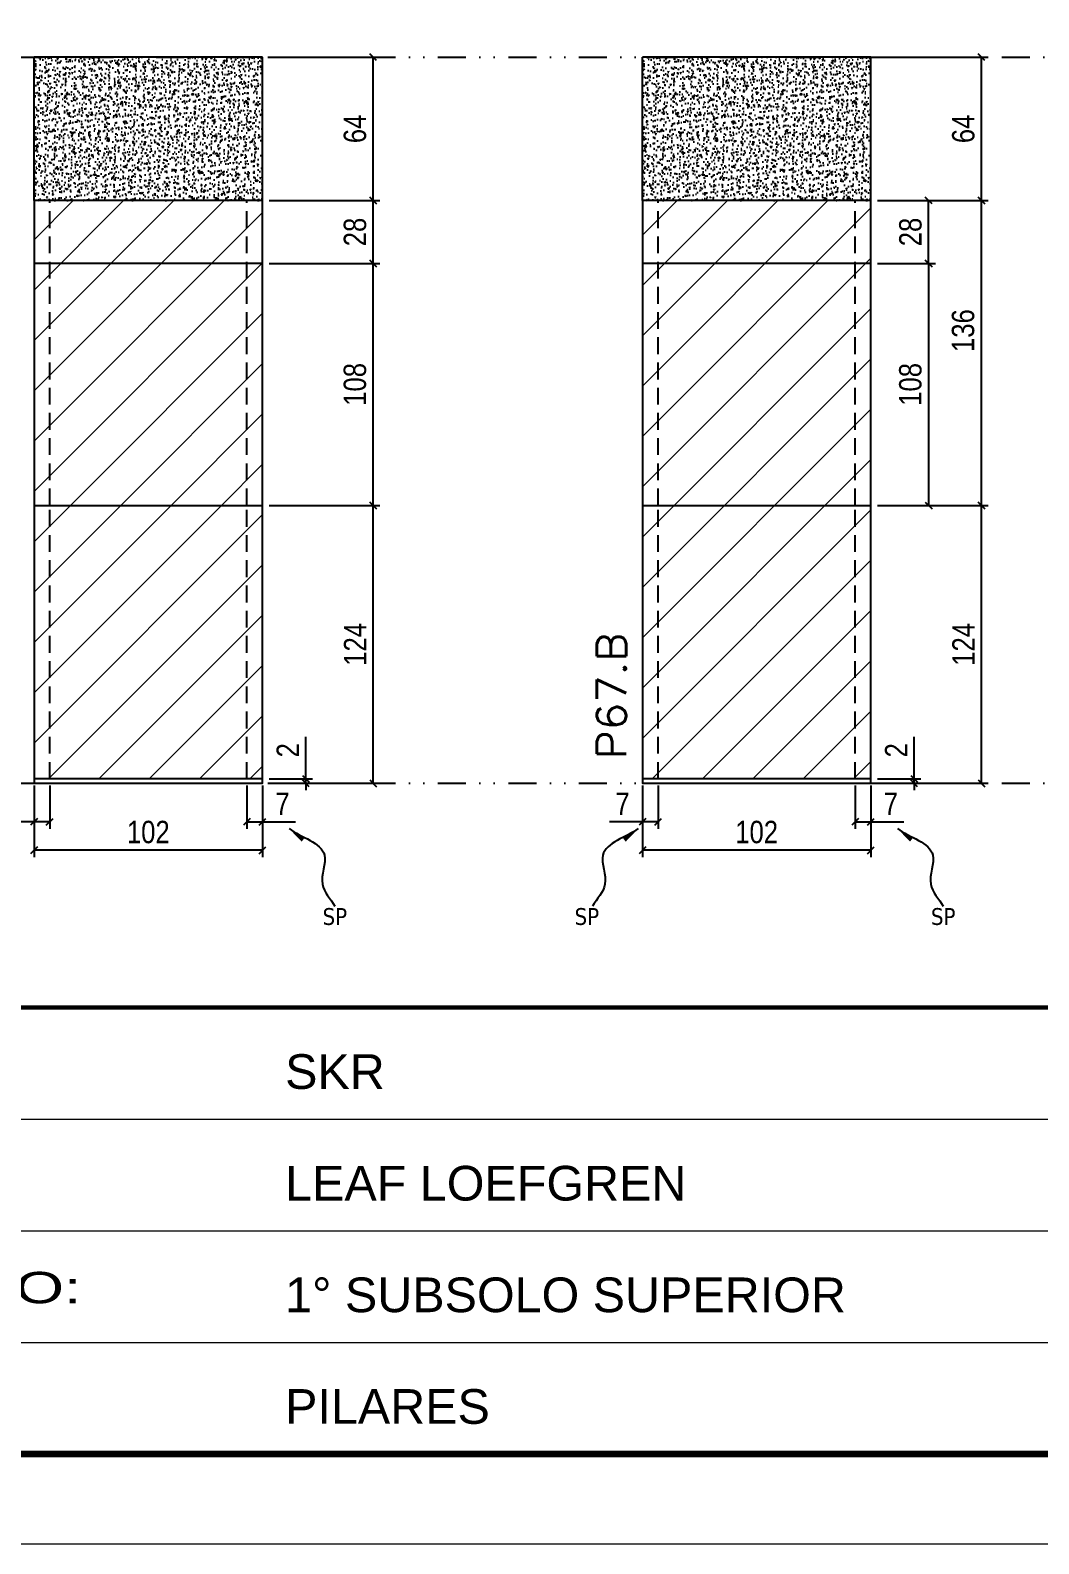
# Model space of a CAD drawing. Extents: x 14400 to 27878, y -21631 to 6985.
# Drawn here: x 14998 to 15448, y -2105 to -1430 of the extents above; entities that cross this region are included whole.
import ezdxf

# ---------------------------------------------------------------- set-up
doc = ezdxf.new("R2010")
doc.units = 0
for name, pattern in [('CONTINUO', [0]), ('DASHED', [0.75, 0.5, -0.25]), ('DIVIDE2', [0.625, 0.25, -0.125, 0, -0.125, 0, -0.125]), ('HIDDEN', [0.375, 0.25, -0.125])]:
    doc.linetypes.add(name, pattern=pattern)
for name, color, linetype in [('COTA', 241, 'Continuous'), ('Nível', 160, 'Continuous'), ('Painéis', 200, 'Continuous'), ('Sarrafo de Pressão', 42, 'HIDDEN'), ('texto', 7, 'Continuous')]:
    doc.layers.add(name, color=color, linetype=linetype)
for name, color, linetype, lineweight in [('Folhas', 255, 'Continuous', 9), ('Hachura', 251, 'Continuous', 9), ('SARRAFO DE PRESSAO', 251, 'DASHED', 9), ('Texto Seção', 7, 'Continuous', 15)]:
    doc.layers.add(name, color=color, linetype=linetype, lineweight=lineweight)
doc.styles.add('ARIAL', font='arial.ttf')
doc.styles.add('COTA TECNICA', font='techl___.ttf', dxfattribs={"height": 10})
doc.styles.add('COTA TECNICA-50', font='techl___.ttf', dxfattribs={"height": 10})
doc.styles.add('REGUA-120', font='ROMANS.shx', dxfattribs={"height": 15})
doc.styles.get("Standard").update_dxf_attribs({"font": 'arial.ttf'})
doc.styles.add('Tecnologia', font='')
doc.styles.get('Tecnologia').set_extended_font_data('Forgotten Futurist')
doc.dimstyles.new('COTA PAINEL-50', dxfattribs={"dimtxt": 10, "dimasz": 3, "dimexe": 3, "dimexo": 3, "dimgap": 3, "dimtad": 1, "dimdec": 1, "dimzin": 12, "dimdsep": 46, "dimtxsty": 'COTA TECNICA-50', "dimblk1": 'OBLIQUE', "dimblk2": 'OBLIQUE', "dimsah": 1, "dimcen": 0.9, "dimclrd": 4, "dimclre": 4, "dimclrt": 240, "dimadec": 1, "dimazin": 3, "dimtfac": 1, "dimtdec": 1, "dimtmove": 0, "dimatfit": 3, "dimfxl": 1, "dimtolj": 1, "dimtzin": 12, "dimarcsym": 0})
doc.dimstyles.new('PAINEL', dxfattribs={"dimtxt": 10, "dimasz": 3, "dimexe": 3, "dimexo": 3, "dimgap": 3, "dimtad": 1, "dimdec": 1, "dimzin": 12, "dimdsep": 46, "dimtxsty": 'COTA TECNICA', "dimblk1": 'OBLIQUE', "dimblk2": 'OBLIQUE', "dimsah": 1, "dimcen": 0.9, "dimclrd": 4, "dimclre": 4, "dimclrt": 240, "dimadec": 1, "dimazin": 3, "dimtfac": 1, "dimtdec": 1, "dimtmove": 0, "dimatfit": 3, "dimfxl": 1, "dimtolj": 1, "dimtzin": 12, "dimarcsym": 0})
doc.dimstyles.get("Standard").update_dxf_attribs({"dimtxt": 0.18, "dimasz": 0.18, "dimexe": 0.18, "dimexo": 0.0625, "dimgap": 0.09, "dimtad": 0, "dimtih": 1, "dimtoh": 1, "dimdec": 4, "dimzin": 0, "dimdsep": 46, "dimtxsty": 'Standard', "dimcen": 0.09, "dimadec": 0, "dimazin": 0, "dimtfac": 1, "dimtdec": 4, "dimtofl": 0, "dimtmove": 0, "dimatfit": 3, "dimfxl": 1, "dimtolj": 1, "dimtzin": 0, "dimarcsym": 0})

# ---------------------------------------------------------------- blocks, each defined once
blk = doc.blocks.new('9999999999')
at = {"color": 30, "linetype": 'CONTINUO'}
for p, q in [((98564.56, 34379.64), (99583.98, 34379.64)), ((98564.56, 34329.83), (99487.98, 34329.83)), ((98564.56, 34280.02), (99487.98, 34280.02))]:
    blk.add_line(p, q, dxfattribs=at)
at = {"color": 30, "linetype": 'CONTINUO', "const_width": 2}
blk.add_lwpolyline([(99583.98, 34230.21), (99583.98, 34414.45, 0.414214), (99568.98, 34429.45), (98228.98, 34429.45, 0.414214), (98213.98, 34414.45), (98213.98, 34245.21, 0.414214), (98228.98, 34230.21), (99583.98, 34230.21)], format="xyb", dxfattribs=at)
at = {"layer": 'Folhas'}
blk.add_lwpolyline([(98138.98, 34190.21), (99623.98, 34190.21), (99623.98, 35240.21), (98138.98, 35240.21)], close=True, dxfattribs=at)
at = {"layer": 'Folhas', "color": 30, "const_width": 3}
blk.add_lwpolyline([(98213.98, 34230.21), (99583.98, 34230.21), (99583.98, 35200.21), (98213.98, 35200.21)], close=True, dxfattribs=at)
at = {"color": 7, "linetype": 'Continuous', "ltscale": 5, "style": 'ARIAL'}
for s, height, p in [('SKR', 15.483, (98837.68, 34393.13)), ('LEAF LOEFGREN', 15.4829, (98837.68, 34343.32)), ('1° SUBSOLO SUPERIOR', 15.4829, (98837.68, 34293.51)), ('PILARES', 15.483, (98837.68, 34243.7))]:
    blk.add_text(s, height=height, dxfattribs=at).set_placement(p)
at = {"layer": 'Folhas', "color": 7, "style": 'Tecnologia', "width": 1.5}
blk.add_text('PAVIMENTO:', height=14, dxfattribs=at).set_placement((98573.65, 34297.5))
blk = doc.blocks.new('_Oblique')
at = {"color": 0, "linetype": 'ByBlock', "lineweight": -2}
blk.add_line((-0.5, -0.5), (0.5, 0.5), dxfattribs=at)
blk = doc.blocks.new('*D1209')
at = {"layer": 'COTA', "color": 4, "lineweight": -2, "transparency": 16777216}
for p, q in [((15000.11, -1767.02), (15000.11, -1798.91)), ((15102.11, -1767.02), (15102.11, -1798.91)), ((15102.11, -1795.91), (15000.11, -1795.91))]:
    blk.add_line(p, q, dxfattribs=at)
at = {"layer": 'Defpoints', "color": 0, "transparency": 16777216}
for p in [(15000.11, -1764.02), (15102.11, -1764.02), (15000.11, -1795.91)]:
    blk.add_point(p, dxfattribs=at)
at = {"layer": 'COTA', "color": 4, "lineweight": -2, "transparency": 16777216, "xscale": 3, "yscale": 3, "zscale": 3, "rotation": 180}
blk.add_blockref('_Oblique', (15000.11, -1795.91), dxfattribs=at)
at = {"layer": 'COTA', "color": 4, "lineweight": -2, "transparency": 16777216, "xscale": 3, "yscale": 3, "zscale": 3}
blk.add_blockref('_Oblique', (15102.11, -1795.91), dxfattribs=at)
at = {"layer": 'COTA', "color": 240, "transparency": 16777216, "insert": (15051.11, -1787.81), "char_height": 10, "attachment_point": 5, "style": 'COTA TECNICA'}
blk.add_mtext('\\A1;102', dxfattribs=at)
blk = doc.blocks.new('*D1210')
at = {"layer": 'COTA', "color": 4, "lineweight": -2, "transparency": 16777216}
for p, q in [((15095.11, -1767.02), (15095.11, -1786.26)), ((15102.11, -1769.02), (15102.11, -1786.26)), ((15095.11, -1783.26), (15102.11, -1783.26)), ((15102.11, -1783.26), (15116.84, -1783.26))]:
    blk.add_line(p, q, dxfattribs=at)
at = {"layer": 'Defpoints', "color": 0, "transparency": 16777216}
for p in [(15095.11, -1764.02), (15102.11, -1766.02), (15102.11, -1783.26)]:
    blk.add_point(p, dxfattribs=at)
at = {"layer": 'COTA', "color": 4, "lineweight": -2, "transparency": 16777216, "xscale": 3, "yscale": 3, "zscale": 3, "rotation": 180}
blk.add_blockref('_Oblique', (15095.11, -1783.26), dxfattribs=at)
at = {"layer": 'COTA', "color": 4, "lineweight": -2, "transparency": 16777216, "xscale": 3, "yscale": 3, "zscale": 3}
blk.add_blockref('_Oblique', (15102.11, -1783.26), dxfattribs=at)
at = {"layer": 'COTA', "color": 240, "transparency": 16777216, "insert": (15110.97, -1775.18), "char_height": 10, "attachment_point": 5, "style": 'COTA TECNICA-50'}
blk.add_mtext('\\A1;7', dxfattribs=at)
blk = doc.blocks.new('*D1186')
at = {"layer": 'COTA', "color": 4, "lineweight": -2, "transparency": 16777216}
for p, q in [((15000.11, -1769.02), (15000.11, -1786.26)), ((15007.11, -1767.02), (15007.11, -1786.26)), ((15000.11, -1783.26), (14985.37, -1783.26)), ((15007.11, -1783.26), (15000.11, -1783.26))]:
    blk.add_line(p, q, dxfattribs=at)
at = {"layer": 'Defpoints', "color": 0, "transparency": 16777216}
for p in [(15000.11, -1766.02), (15007.11, -1764.02), (15000.11, -1783.26)]:
    blk.add_point(p, dxfattribs=at)
at = {"layer": 'COTA', "color": 4, "lineweight": -2, "transparency": 16777216, "xscale": 3, "yscale": 3, "zscale": 3, "rotation": 180}
blk.add_blockref('_Oblique', (15000.11, -1783.26), dxfattribs=at)
at = {"layer": 'COTA', "color": 4, "lineweight": -2, "transparency": 16777216, "xscale": 3, "yscale": 3, "zscale": 3}
blk.add_blockref('_Oblique', (15007.11, -1783.26), dxfattribs=at)
at = {"layer": 'COTA', "color": 240, "transparency": 16777216, "insert": (14991.24, -1775.18), "char_height": 10, "attachment_point": 5, "style": 'COTA TECNICA-50'}
blk.add_mtext('\\A1;7', dxfattribs=at)
blk = doc.blocks.new('*D1187')
at = {"layer": 'COTA', "color": 4, "lineweight": -2, "transparency": 16777216}
for p, q in [((15121.36, -1764.02), (15121.36, -1745.21)), ((15105.11, -1764.02), (15124.36, -1764.02)), ((15105.11, -1766.02), (15124.36, -1766.02)), ((15121.36, -1766.02), (15121.36, -1764.02)), ((15121.36, -1766.02), (15121.36, -1769.02))]:
    blk.add_line(p, q, dxfattribs=at)
at = {"layer": 'Defpoints', "color": 0, "transparency": 16777216}
for p in [(15102.11, -1764.02), (15102.11, -1766.02), (15121.36, -1766.02)]:
    blk.add_point(p, dxfattribs=at)
at = {"layer": 'COTA', "color": 4, "lineweight": -2, "transparency": 16777216, "xscale": 3, "yscale": 3, "zscale": 3}
for p, rotation in [((15121.36, -1764.02), 270), ((15121.36, -1766.02), 90)]:
    blk.add_blockref('_Oblique', p, dxfattribs=dict(at, rotation=rotation))
at = {"layer": 'COTA', "color": 240, "transparency": 16777216, "insert": (15113.36, -1751.27), "char_height": 10, "attachment_point": 5, "rotation": 90, "style": 'COTA TECNICA-50'}
blk.add_mtext('\\A1;2', dxfattribs=at)
blk = doc.blocks.new('*D1211')
at = {"layer": 'COTA', "color": 4, "lineweight": -2, "transparency": 16777216}
for p, q in [((15105.11, -1442.02), (15154.47, -1442.02)), ((15151.47, -1506.02), (15151.47, -1442.02)), ((15105.11, -1506.02), (15154.47, -1506.02))]:
    blk.add_line(p, q, dxfattribs=at)
at = {"layer": 'Defpoints', "color": 0, "transparency": 16777216}
for p in [(15102.11, -1442.02), (15151.47, -1442.02), (15102.11, -1506.02)]:
    blk.add_point(p, dxfattribs=at)
at = {"layer": 'COTA', "color": 4, "lineweight": -2, "transparency": 16777216, "xscale": 3, "yscale": 3, "zscale": 3}
for p, rotation in [((15151.47, -1442.02), 90), ((15151.47, -1506.02), 270)]:
    blk.add_blockref('_Oblique', p, dxfattribs=dict(at, rotation=rotation))
at = {"layer": 'COTA', "color": 240, "transparency": 16777216, "insert": (15143.37, -1474.02), "char_height": 10, "attachment_point": 5, "rotation": 90, "style": 'COTA TECNICA-50'}
blk.add_mtext('\\A1;64', dxfattribs=at)
blk = doc.blocks.new('*D1188')
at = {"layer": 'COTA', "color": 4, "lineweight": -2, "transparency": 16777216}
for p, q in [((15105.11, -1534.02), (15154.47, -1534.02)), ((15151.47, -1642.02), (15151.47, -1534.02)), ((15105.11, -1642.02), (15154.47, -1642.02))]:
    blk.add_line(p, q, dxfattribs=at)
at = {"layer": 'Defpoints', "color": 0, "transparency": 16777216}
for p in [(15102.11, -1534.02), (15151.47, -1534.02), (15102.11, -1642.02)]:
    blk.add_point(p, dxfattribs=at)
at = {"layer": 'COTA', "color": 4, "lineweight": -2, "transparency": 16777216, "xscale": 3, "yscale": 3, "zscale": 3}
for p, rotation in [((15151.47, -1534.02), 90), ((15151.47, -1642.02), 270)]:
    blk.add_blockref('_Oblique', p, dxfattribs=dict(at, rotation=rotation))
at = {"layer": 'COTA', "color": 240, "transparency": 16777216, "insert": (15143.35, -1588.02), "char_height": 10, "attachment_point": 5, "rotation": 90, "style": 'COTA TECNICA-50'}
blk.add_mtext('\\A1;108', dxfattribs=at)
blk = doc.blocks.new('*D1212')
at = {"layer": 'COTA', "color": 4, "linetype": 'ByBlock', "lineweight": -2, "transparency": 16777216}
for p, q in [((15105.11, -1642.02), (15154.47, -1642.02)), ((15151.47, -1766.02), (15151.47, -1642.02)), ((15105.11, -1766.02), (15154.47, -1766.02))]:
    blk.add_line(p, q, dxfattribs=at)
at = {"layer": 'Defpoints', "color": 0, "linetype": 'ByBlock', "transparency": 16777216}
for p in [(15102.11, -1642.02), (15151.47, -1642.02), (15102.11, -1766.02)]:
    blk.add_point(p, dxfattribs=at)
at = {"layer": 'COTA', "color": 4, "linetype": 'ByBlock', "lineweight": -2, "transparency": 16777216, "xscale": 3, "yscale": 3, "zscale": 3}
for p, rotation in [((15151.47, -1642.02), 90), ((15151.47, -1766.02), 270)]:
    blk.add_blockref('_Oblique', p, dxfattribs=dict(at, rotation=rotation))
at = {"layer": 'COTA', "color": 240, "linetype": 'ByBlock', "transparency": 16777216, "insert": (15143.4, -1704.02), "char_height": 10, "attachment_point": 5, "rotation": 90, "style": 'COTA TECNICA'}
blk.add_mtext('\\A1;124', dxfattribs=at)
blk = doc.blocks.new('*D1213')
at = {"layer": 'COTA', "color": 4, "linetype": 'ByBlock', "lineweight": -2, "transparency": 16777216}
for p, q in [((15105.11, -1642.02), (15154.47, -1642.02)), ((15151.47, -1766.02), (15151.47, -1642.02)), ((15105.11, -1766.02), (15154.47, -1766.02))]:
    blk.add_line(p, q, dxfattribs=at)
at = {"layer": 'Defpoints', "color": 0, "linetype": 'ByBlock', "transparency": 16777216}
for p in [(15102.11, -1642.02), (15151.47, -1642.02), (15102.11, -1766.02)]:
    blk.add_point(p, dxfattribs=at)
at = {"layer": 'COTA', "color": 4, "linetype": 'ByBlock', "lineweight": -2, "transparency": 16777216, "xscale": 3, "yscale": 3, "zscale": 3}
for p, rotation in [((15151.47, -1642.02), 90), ((15151.47, -1766.02), 270)]:
    blk.add_blockref('_Oblique', p, dxfattribs=dict(at, rotation=rotation))
at = {"layer": 'COTA', "color": 240, "linetype": 'ByBlock', "transparency": 16777216, "insert": (15143.4, -1704.02), "char_height": 10, "attachment_point": 5, "rotation": 90, "style": 'COTA TECNICA'}
blk.add_mtext('\\A1;124', dxfattribs=at)
blk = doc.blocks.new('*D1189')
at = {"layer": 'COTA', "color": 4, "lineweight": -2, "transparency": 16777216}
for p, q in [((15271.58, -1767.02), (15271.58, -1798.91)), ((15373.58, -1767.02), (15373.58, -1798.91)), ((15373.58, -1795.91), (15271.58, -1795.91))]:
    blk.add_line(p, q, dxfattribs=at)
at = {"layer": 'Defpoints', "color": 0, "transparency": 16777216}
for p in [(15271.58, -1764.02), (15373.58, -1764.02), (15271.58, -1795.91)]:
    blk.add_point(p, dxfattribs=at)
at = {"layer": 'COTA', "color": 4, "lineweight": -2, "transparency": 16777216, "xscale": 3, "yscale": 3, "zscale": 3, "rotation": 180}
blk.add_blockref('_Oblique', (15271.58, -1795.91), dxfattribs=at)
at = {"layer": 'COTA', "color": 4, "lineweight": -2, "transparency": 16777216, "xscale": 3, "yscale": 3, "zscale": 3}
blk.add_blockref('_Oblique', (15373.58, -1795.91), dxfattribs=at)
at = {"layer": 'COTA', "color": 240, "transparency": 16777216, "insert": (15322.58, -1787.81), "char_height": 10, "attachment_point": 5, "style": 'COTA TECNICA'}
blk.add_mtext('\\A1;102', dxfattribs=at)
blk = doc.blocks.new('*D1190')
at = {"layer": 'COTA', "color": 4, "lineweight": -2, "transparency": 16777216}
for p, q in [((15366.58, -1767.02), (15366.58, -1786.26)), ((15373.58, -1769.02), (15373.58, -1786.26)), ((15366.58, -1783.26), (15373.58, -1783.26)), ((15373.58, -1783.26), (15388.32, -1783.26))]:
    blk.add_line(p, q, dxfattribs=at)
at = {"layer": 'Defpoints', "color": 0, "transparency": 16777216}
for p in [(15366.58, -1764.02), (15373.58, -1766.02), (15373.58, -1783.26)]:
    blk.add_point(p, dxfattribs=at)
at = {"layer": 'COTA', "color": 4, "lineweight": -2, "transparency": 16777216, "xscale": 3, "yscale": 3, "zscale": 3, "rotation": 180}
blk.add_blockref('_Oblique', (15366.58, -1783.26), dxfattribs=at)
at = {"layer": 'COTA', "color": 4, "lineweight": -2, "transparency": 16777216, "xscale": 3, "yscale": 3, "zscale": 3}
blk.add_blockref('_Oblique', (15373.58, -1783.26), dxfattribs=at)
at = {"layer": 'COTA', "color": 240, "transparency": 16777216, "insert": (15382.45, -1775.18), "char_height": 10, "attachment_point": 5, "style": 'COTA TECNICA-50'}
blk.add_mtext('\\A1;7', dxfattribs=at)
blk = doc.blocks.new('*D1191')
at = {"layer": 'COTA', "color": 4, "lineweight": -2, "transparency": 16777216}
for p, q in [((15271.58, -1769.02), (15271.58, -1786.26)), ((15278.58, -1767.02), (15278.58, -1786.26)), ((15271.58, -1783.26), (15256.85, -1783.26)), ((15278.58, -1783.26), (15271.58, -1783.26))]:
    blk.add_line(p, q, dxfattribs=at)
at = {"layer": 'Defpoints', "color": 0, "transparency": 16777216}
for p in [(15271.58, -1766.02), (15278.58, -1764.02), (15271.58, -1783.26)]:
    blk.add_point(p, dxfattribs=at)
at = {"layer": 'COTA', "color": 4, "lineweight": -2, "transparency": 16777216, "xscale": 3, "yscale": 3, "zscale": 3, "rotation": 180}
blk.add_blockref('_Oblique', (15271.58, -1783.26), dxfattribs=at)
at = {"layer": 'COTA', "color": 4, "lineweight": -2, "transparency": 16777216, "xscale": 3, "yscale": 3, "zscale": 3}
blk.add_blockref('_Oblique', (15278.58, -1783.26), dxfattribs=at)
at = {"layer": 'COTA', "color": 240, "transparency": 16777216, "insert": (15262.72, -1775.18), "char_height": 10, "attachment_point": 5, "style": 'COTA TECNICA-50'}
blk.add_mtext('\\A1;7', dxfattribs=at)
blk = doc.blocks.new('*D1192')
at = {"layer": 'COTA', "color": 4, "lineweight": -2, "transparency": 16777216}
for p, q in [((15392.84, -1764.02), (15392.84, -1745.21)), ((15376.58, -1764.02), (15395.84, -1764.02)), ((15376.58, -1766.02), (15395.84, -1766.02)), ((15392.84, -1766.02), (15392.84, -1764.02)), ((15392.84, -1766.02), (15392.84, -1769.02))]:
    blk.add_line(p, q, dxfattribs=at)
at = {"layer": 'Defpoints', "color": 0, "transparency": 16777216}
for p in [(15373.58, -1764.02), (15373.58, -1766.02), (15392.84, -1766.02)]:
    blk.add_point(p, dxfattribs=at)
at = {"layer": 'COTA', "color": 4, "lineweight": -2, "transparency": 16777216, "xscale": 3, "yscale": 3, "zscale": 3}
for p, rotation in [((15392.84, -1764.02), 270), ((15392.84, -1766.02), 90)]:
    blk.add_blockref('_Oblique', p, dxfattribs=dict(at, rotation=rotation))
at = {"layer": 'COTA', "color": 240, "transparency": 16777216, "insert": (15384.84, -1751.27), "char_height": 10, "attachment_point": 5, "rotation": 90, "style": 'COTA TECNICA-50'}
blk.add_mtext('\\A1;2', dxfattribs=at)
blk = doc.blocks.new('*D1214')
at = {"layer": 'COTA', "color": 4, "lineweight": -2, "transparency": 16777216}
for p, q in [((15376.58, -1442.02), (15425.95, -1442.02)), ((15422.95, -1506.02), (15422.95, -1442.02)), ((15376.58, -1506.02), (15425.95, -1506.02))]:
    blk.add_line(p, q, dxfattribs=at)
at = {"layer": 'Defpoints', "color": 0, "transparency": 16777216}
for p in [(15373.58, -1442.02), (15422.95, -1442.02), (15373.58, -1506.02)]:
    blk.add_point(p, dxfattribs=at)
at = {"layer": 'COTA', "color": 4, "lineweight": -2, "transparency": 16777216, "xscale": 3, "yscale": 3, "zscale": 3}
for p, rotation in [((15422.95, -1442.02), 90), ((15422.95, -1506.02), 270)]:
    blk.add_blockref('_Oblique', p, dxfattribs=dict(at, rotation=rotation))
at = {"layer": 'COTA', "color": 240, "transparency": 16777216, "insert": (15414.85, -1474.02), "char_height": 10, "attachment_point": 5, "rotation": 90, "style": 'COTA TECNICA-50'}
blk.add_mtext('\\A1;64', dxfattribs=at)
blk = doc.blocks.new('*D1193')
at = {"layer": 'COTA', "color": 4, "lineweight": -2, "transparency": 16777216}
for p, q in [((15376.58, -1506.02), (15425.95, -1506.02)), ((15422.95, -1642.02), (15422.95, -1506.02)), ((15376.58, -1642.02), (15425.95, -1642.02))]:
    blk.add_line(p, q, dxfattribs=at)
at = {"layer": 'Defpoints', "color": 0, "transparency": 16777216}
for p in [(15373.58, -1506.02), (15422.95, -1506.02), (15373.58, -1642.02)]:
    blk.add_point(p, dxfattribs=at)
at = {"layer": 'COTA', "color": 4, "lineweight": -2, "transparency": 16777216, "xscale": 3, "yscale": 3, "zscale": 3}
for p, rotation in [((15422.95, -1506.02), 90), ((15422.95, -1642.02), 270)]:
    blk.add_blockref('_Oblique', p, dxfattribs=dict(at, rotation=rotation))
at = {"layer": 'COTA', "color": 240, "transparency": 16777216, "insert": (15414.73, -1564.02), "char_height": 10, "attachment_point": 5, "rotation": 90, "style": 'COTA TECNICA-50'}
blk.add_mtext('\\A1;136', dxfattribs=at)
blk = doc.blocks.new('*D1215')
at = {"layer": 'COTA', "color": 4, "linetype": 'ByBlock', "lineweight": -2, "transparency": 16777216}
for p, q in [((15376.58, -1642.02), (15425.95, -1642.02)), ((15422.95, -1766.02), (15422.95, -1642.02)), ((15376.58, -1766.02), (15425.95, -1766.02))]:
    blk.add_line(p, q, dxfattribs=at)
at = {"layer": 'Defpoints', "color": 0, "linetype": 'ByBlock', "transparency": 16777216}
for p in [(15373.58, -1642.02), (15422.95, -1642.02), (15373.58, -1766.02)]:
    blk.add_point(p, dxfattribs=at)
at = {"layer": 'COTA', "color": 4, "linetype": 'ByBlock', "lineweight": -2, "transparency": 16777216, "xscale": 3, "yscale": 3, "zscale": 3}
for p, rotation in [((15422.95, -1642.02), 90), ((15422.95, -1766.02), 270)]:
    blk.add_blockref('_Oblique', p, dxfattribs=dict(at, rotation=rotation))
at = {"layer": 'COTA', "color": 240, "linetype": 'ByBlock', "transparency": 16777216, "insert": (15414.88, -1704.02), "char_height": 10, "attachment_point": 5, "rotation": 90, "style": 'COTA TECNICA'}
blk.add_mtext('\\A1;124', dxfattribs=at)
blk = doc.blocks.new('*D1216')
at = {"layer": 'COTA', "color": 4, "linetype": 'ByBlock', "lineweight": -2, "transparency": 16777216}
for p, q in [((15376.58, -1642.02), (15425.95, -1642.02)), ((15422.95, -1766.02), (15422.95, -1642.02)), ((15376.58, -1766.02), (15425.95, -1766.02))]:
    blk.add_line(p, q, dxfattribs=at)
at = {"layer": 'Defpoints', "color": 0, "linetype": 'ByBlock', "transparency": 16777216}
for p in [(15373.58, -1642.02), (15422.95, -1642.02), (15373.58, -1766.02)]:
    blk.add_point(p, dxfattribs=at)
at = {"layer": 'COTA', "color": 4, "linetype": 'ByBlock', "lineweight": -2, "transparency": 16777216, "xscale": 3, "yscale": 3, "zscale": 3}
for p, rotation in [((15422.95, -1642.02), 90), ((15422.95, -1766.02), 270)]:
    blk.add_blockref('_Oblique', p, dxfattribs=dict(at, rotation=rotation))
at = {"layer": 'COTA', "color": 240, "linetype": 'ByBlock', "transparency": 16777216, "insert": (15414.88, -1704.02), "char_height": 10, "attachment_point": 5, "rotation": 90, "style": 'COTA TECNICA'}
blk.add_mtext('\\A1;124', dxfattribs=at)
blk = doc.blocks.new('*D1220')
at = {"layer": 'COTA', "color": 4, "lineweight": -2, "transparency": 16777216}
for p, q in [((15105.11, -1506.02), (15154.47, -1506.02)), ((15151.47, -1534.02), (15151.47, -1506.02)), ((15105.11, -1534.02), (15154.47, -1534.02))]:
    blk.add_line(p, q, dxfattribs=at)
at = {"layer": 'Defpoints', "color": 0, "transparency": 16777216}
for p in [(15102.11, -1506.02), (15151.47, -1506.02), (15102.11, -1534.02)]:
    blk.add_point(p, dxfattribs=at)
at = {"layer": 'COTA', "color": 4, "lineweight": -2, "transparency": 16777216, "xscale": 3, "yscale": 3, "zscale": 3}
for p, rotation in [((15151.47, -1506.02), 90), ((15151.47, -1534.02), 270)]:
    blk.add_blockref('_Oblique', p, dxfattribs=dict(at, rotation=rotation))
at = {"layer": 'COTA', "color": 240, "transparency": 16777216, "insert": (15143.38, -1520.02), "char_height": 10, "attachment_point": 5, "rotation": 90, "style": 'COTA TECNICA'}
blk.add_mtext('\\A1;28', dxfattribs=at)
blk = doc.blocks.new('*D1221')
at = {"layer": 'COTA', "color": 4, "lineweight": -2, "transparency": 16777216}
for p, q in [((15376.58, -1534.02), (15402.33, -1534.02)), ((15399.33, -1534.02), (15399.33, -1642.02)), ((15376.58, -1642.02), (15402.33, -1642.02))]:
    blk.add_line(p, q, dxfattribs=at)
at = {"layer": 'Defpoints', "color": 0, "transparency": 16777216}
for p in [(15373.58, -1534.02), (15373.58, -1642.02), (15399.33, -1642.02)]:
    blk.add_point(p, dxfattribs=at)
at = {"layer": 'COTA', "color": 4, "lineweight": -2, "transparency": 16777216, "xscale": 3, "yscale": 3, "zscale": 3}
for p, rotation in [((15399.33, -1534.02), 90), ((15399.33, -1642.02), 270)]:
    blk.add_blockref('_Oblique', p, dxfattribs=dict(at, rotation=rotation))
at = {"layer": 'COTA', "color": 240, "transparency": 16777216, "insert": (15391.21, -1588.02), "char_height": 10, "attachment_point": 5, "rotation": 90, "style": 'COTA TECNICA'}
blk.add_mtext('\\A1;108', dxfattribs=at)
blk = doc.blocks.new('*D1222')
at = {"layer": 'COTA', "color": 4, "lineweight": -2, "transparency": 16777216}
for p, q in [((15376.58, -1506.02), (15402.33, -1506.02)), ((15399.33, -1534.02), (15399.33, -1506.02)), ((15376.58, -1534.02), (15402.33, -1534.02))]:
    blk.add_line(p, q, dxfattribs=at)
at = {"layer": 'Defpoints', "color": 0, "transparency": 16777216}
for p in [(15373.58, -1506.02), (15399.33, -1506.02), (15373.58, -1534.02)]:
    blk.add_point(p, dxfattribs=at)
at = {"layer": 'COTA', "color": 4, "lineweight": -2, "transparency": 16777216, "xscale": 3, "yscale": 3, "zscale": 3}
for p, rotation in [((15399.33, -1506.02), 90), ((15399.33, -1534.02), 270)]:
    blk.add_blockref('_Oblique', p, dxfattribs=dict(at, rotation=rotation))
at = {"layer": 'COTA', "color": 240, "transparency": 16777216, "insert": (15391.24, -1520.02), "char_height": 10, "attachment_point": 5, "rotation": 90, "style": 'COTA TECNICA'}
blk.add_mtext('\\A1;28', dxfattribs=at)

msp = doc.modelspace()

# ---------------------------------------------------------------- hatches: boundary and pattern name
at = {"layer": 'COTA', "linetype": 'ByBlock'}
h = msp.add_hatch(dxfattribs=at)
h.set_pattern_fill('AR-CONC', color=256, scale=0.03)
h.set_pattern_definition([(50, (9558.0234, -12492.458), (5.46554, -0.4781726), [0.5715, -6.2865]), (355, (9558.0234, -12492.458), (-1.0573026, 5.7317054), [0.4572, -5.0292175]), (100.451445, (9558.479, -12492.498), (4.4082374, 5.2535326), [0.4857003, -5.3427073]), (46.1842, (9558.0234, -12490.934), (8.1323712, -1.26127), [0.85725, -9.42975]), (96.63556, (9558.701, -12491.039), (7.122124, 7.4227837), [0.7285507, -8.014068]), (351.18415, (9558.023, -12490.934), (7.122124, 7.422784), [0.685799, -7.543792]), (21, (9558.7854, -12491.315), (4.5484317, -3.067956), [0.5715, -6.2865]), (326, (9558.7854, -12491.315), (1.8540609, 5.525639), [0.4572, -5.0292]), (71.451445, (9559.1644, -12491.5706), (6.4024926, 2.457683), [0.4857003, -5.3426981]), (37.5, (9558.0234, -12492.458), (0.0926581, 2.53665117), [0, -4.96824, 0, -5.1054, 0, -5.04825]), (7.5, (9558.0234, -12492.458), (2.0045899, 3.00541724), [0, -2.91084, 0, -4.85394, 0, -1.92405]), (327.5, (9556.3241, -12492.458), (4.06771786, -0.17186232), [0, -1.905, 0, -5.9436, 0, -7.8867]), (317.5, (9555.562, -12492.458), (4.4438754, 0.7627947), [0, -2.4765, 0, -3.94716, 0, -5.6007])])
h.paths.add_polyline_path([(15102.11, -1506.02), (15102.11, -1442.02), (15000.11, -1442.02), (15000.11, -1506.02)])
h = msp.add_hatch(dxfattribs=at)
h.set_pattern_fill('AR-CONC', color=256, scale=0.03)
h.set_pattern_definition([(50, (9829.5018, -12492.458), (5.46554, -0.4781726), [0.5715, -6.2865]), (355, (9829.502, -12492.458), (-1.0573026, 5.7317054), [0.4572, -5.0292175]), (100.451445, (9829.957, -12492.498), (4.4082374, 5.2535326), [0.4857003, -5.3427073]), (46.1842, (9829.502, -12490.934), (8.1323712, -1.26127), [0.85725, -9.42975]), (96.63556, (9830.1795, -12491.039), (7.122124, 7.4227837), [0.7285507, -8.014068]), (351.18415, (9829.502, -12490.934), (7.122124, 7.422784), [0.685799, -7.543792]), (21, (9830.2638, -12491.315), (4.5484317, -3.067956), [0.5715, -6.2865]), (326, (9830.264, -12491.315), (1.8540609, 5.525639), [0.4572, -5.0292]), (71.451445, (9830.643, -12491.5706), (6.4024926, 2.457683), [0.4857003, -5.3426981]), (37.5, (9829.5018, -12492.458), (0.0926581, 2.53665117), [0, -4.96824, 0, -5.1054, 0, -5.04825]), (7.5, (9829.5018, -12492.458), (2.0045899, 3.00541724), [0, -2.91084, 0, -4.85394, 0, -1.92405]), (327.5, (9827.8025, -12492.458), (4.06771786, -0.17186232), [0, -1.905, 0, -5.9436, 0, -7.8867]), (317.5, (9827.0405, -12492.458), (4.4438754, 0.7627947), [0, -2.4765, 0, -3.94716, 0, -5.6007])])
h.paths.add_polyline_path([(15271.58, -1506.02), (15373.58, -1506.02), (15373.58, -1442.02), (15271.58, -1442.02)])
at = {"layer": 'Hachura'}
h = msp.add_hatch(dxfattribs=at)
h.set_pattern_fill('ANSI31', color=256, scale=5)
h.paths.add_polyline_path([(15102.11, -1534.02), (15000.11, -1534.02), (15000.11, -1642.02), (15102.11, -1642.02)])
h.paths.add_polyline_path([(15102.11, -1506.02), (15000.11, -1506.02), (15000.11, -1534.02), (15102.11, -1534.02)])
h.paths.add_polyline_path([(15373.58, -1506.02), (15271.58, -1506.02), (15271.58, -1534.02), (15373.58, -1534.02)])
h.paths.add_polyline_path([(15373.58, -1534.02), (15271.58, -1534.02), (15271.58, -1642.02), (15373.58, -1642.02)])
h.paths.add_polyline_path([(15373.58, -1642.02), (15271.58, -1642.02), (15271.58, -1764.02), (15373.58, -1764.02)])
h.paths.add_polyline_path([(15542.04, -1506.02), (15523.04, -1506.02), (15523.04, -1634.02), (15542.04, -1634.02)])
h.paths.add_polyline_path([(15742.19, -1506.02), (15723.19, -1506.02), (15723.19, -1614.02), (15742.19, -1614.02)])
h = msp.add_hatch(dxfattribs=at)
h.set_pattern_fill('ANSI31', color=256, scale=5)
h.paths.add_polyline_path([(15000.11, -1642.02), (15000.11, -1764.02), (15102.11, -1764.02), (15102.11, -1642.02)])

# ---------------------------------------------------------------- linework, layer by layer
at = {"layer": 'COTA', "linetype": 'ByBlock'}
for p, q in [((15102.11, -1442.02), (15000.11, -1442.02)), ((15000.11, -1506.02), (15000.11, -1442.02)), ((15102.11, -1506.02), (15102.11, -1442.02)), ((15373.58, -1442.02), (15271.58, -1442.02)), ((15271.58, -1506.02), (15271.58, -1442.02)), ((15373.58, -1506.02), (15373.58, -1442.02))]:
    msp.add_line(p, q, dxfattribs=at)
at = {"layer": 'Nível', "color": 4, "linetype": 'DIVIDE2', "ltscale": 50}
for p, q in [((14488.47, -1442.02), (15858.47, -1442.02)), ((14488.47, -1766.02), (15858.47, -1766.02))]:
    msp.add_line(p, q, dxfattribs=at)
at = {"layer": 'Painéis'}
for p, q in [((15102.11, -1506.02), (15000.11, -1506.02)), ((15000.11, -1506.02), (15000.11, -1764.02)), ((15102.11, -1764.02), (15102.11, -1506.02)), ((15373.58, -1506.02), (15271.58, -1506.02)), ((15271.58, -1506.02), (15271.58, -1764.02)), ((15373.58, -1764.02), (15373.58, -1506.02)), ((15102.11, -1534.02), (15000.11, -1534.02)), ((15373.58, -1534.02), (15271.58, -1534.02)), ((15000.11, -1642.02), (15102.11, -1642.02)), ((15271.58, -1642.02), (15373.58, -1642.02))]:
    msp.add_line(p, q, dxfattribs=at)
for points in [[(15102.11, -1764.02), (15000.11, -1764.02), (15000.11, -1766.02), (15102.11, -1766.02)], [(15373.58, -1764.02), (15271.58, -1764.02), (15271.58, -1766.02), (15373.58, -1766.02)]]:
    msp.add_lwpolyline(points, close=True, dxfattribs=at)
at = {"layer": 'Sarrafo de Pressão', "ltscale": 30}
for p, q in [((15007.11, -1642.02), (15007.11, -1506.02)), ((15095.11, -1642.02), (15095.11, -1506.02)), ((15278.58, -1642.02), (15278.58, -1506.02)), ((15366.58, -1642.02), (15366.58, -1506.02)), ((15007.11, -1764.02), (15007.11, -1642.02)), ((15095.11, -1764.02), (15095.11, -1642.02)), ((15278.58, -1764.02), (15278.58, -1642.02)), ((15366.58, -1764.02), (15366.58, -1642.02))]:
    msp.add_line(p, q, dxfattribs=at)

# ---------------------------------------------------------------- block references
at = {"layer": 'SARRAFO DE PRESSAO', "color": 6, "linetype": 'ByBlock'}
msp.add_blockref('9999999999', (-83725.51, -36295.5), dxfattribs=at)

# ---------------------------------------------------------------- texts
at = {"layer": 'texto', "color": 0, "char_height": 7.5, "attachment_point": 5}
for insert in [(15134.35, -1825.51), (15246.81, -1825.51), (15405.83, -1825.51)]:
    msp.add_mtext('{\\fTahoma|b0|i0|c0|p34;\\C4;SP}', dxfattribs=dict(at, insert=insert))
at = {"layer": 'Texto Seção', "style": 'REGUA-120', "width": 1.1}
msp.add_text('P67.B', height=13, rotation=90, dxfattribs=at).set_placement((15264.33, -1755.25))

# ---------------------------------------------------------------- dimensions: what is measured, and where the dimension line sits
at = {"layer": 'COTA'}
for base, p1, p2, angle, dimstyle, picture, middle in [((15151.47, -1442.02), (15102.11, -1506.02), (15102.11, -1442.02), 90, 'COTA PAINEL-50', '*D1211', (15143.37, -1474.02)), ((15422.95, -1442.02), (15373.58, -1506.02), (15373.58, -1442.02), 90, 'COTA PAINEL-50', '*D1214', (15414.85, -1474.02)), ((15151.47, -1506.02), (15102.11, -1534.02), (15102.11, -1506.02), 90, 'PAINEL', '*D1220', (15143.38, -1520.02)), ((15399.33, -1506.02), (15373.58, -1534.02), (15373.58, -1506.02), 90, 'PAINEL', '*D1222', (15391.24, -1520.02)), ((15399.33, -1642.02), (15373.58, -1534.02), (15373.58, -1642.02), 90, 'PAINEL', '*D1221', (15391.21, -1588.02)), ((15000.11, -1783.26), (15007.11, -1764.02), (15000.11, -1766.02), 180, 'COTA PAINEL-50', '*D1186', (14991.24, -1775.18)), ((15271.58, -1783.26), (15278.58, -1764.02), (15271.58, -1766.02), 180, 'COTA PAINEL-50', '*D1191', (15262.72, -1775.18))]:
    dim = msp.add_linear_dim(base=base, p1=p1, p2=p2, angle=angle, dimstyle=dimstyle, dxfattribs=at)
    dim.commit()
    dim.dimension.update_dxf_attribs({"geometry": picture, "text_midpoint": middle})
for base, p1, p2, picture, middle in [((15422.95, -1506.02), (15373.58, -1642.02), (15373.58, -1506.02), '*D1193', (15422.95, -1564.02)), ((15151.47, -1534.02), (15102.11, -1642.02), (15102.11, -1534.02), '*D1188', (15151.47, -1588.02)), ((15121.36, -1766.02), (15102.11, -1764.02), (15102.11, -1766.02), '*D1187', (15121.36, -1751.27)), ((15392.84, -1766.02), (15373.58, -1764.02), (15373.58, -1766.02), '*D1192', (15392.84, -1751.27))]:
    dim = msp.add_linear_dim(base=base, p1=p1, p2=p2, angle=90, dimstyle='COTA PAINEL-50', dxfattribs=at)
    dim.commit()
    dim.dimension.update_dxf_attribs({"geometry": picture, "text_midpoint": middle, "dimtype": 160})
at = {"layer": 'COTA', "linetype": 'ByBlock'}
for p1, p2, picture, middle in [((15102.11, -1766.02), (15102.11, -1642.02), '*D1212', (15143.4, -1704.02)), ((15102.11, -1766.02), (15102.11, -1642.02), '*D1213', (15143.4, -1704.02)), ((15373.58, -1766.02), (15373.58, -1642.02), '*D1215', (15414.88, -1704.02)), ((15373.58, -1766.02), (15373.58, -1642.02), '*D1216', (15414.88, -1704.02))]:
    dim = msp.add_aligned_dim(p1=p1, p2=p2, distance=-49.37, dimstyle='PAINEL', dxfattribs=at)
    dim.commit()
    dim.dimension.update_dxf_attribs({"geometry": picture, "text_midpoint": middle})
at = {"layer": 'COTA'}
for base, p1, p2, picture, middle in [((15000.11, -1795.91), (15102.11, -1764.02), (15000.11, -1764.02), '*D1209', (15051.11, -1787.81)), ((15271.58, -1795.91), (15373.58, -1764.02), (15271.58, -1764.02), '*D1189', (15322.58, -1787.81))]:
    dim = msp.add_linear_dim(base=base, p1=p1, p2=p2, angle=180, dimstyle='PAINEL', override={"dimarcsym": 2}, dxfattribs=at)
    dim.commit()
    dim.dimension.update_dxf_attribs({"geometry": picture, "text_midpoint": middle})
for base, p1, p2, picture, middle in [((15102.11, -1783.26), (15095.11, -1764.02), (15102.11, -1766.02), '*D1210', (15110.97, -1775.18)), ((15373.58, -1783.26), (15366.58, -1764.02), (15373.58, -1766.02), '*D1190', (15382.45, -1775.18))]:
    dim = msp.add_linear_dim(base=base, p1=p1, p2=p2, dimstyle='COTA PAINEL-50', dxfattribs=at)
    dim.commit()
    dim.dimension.update_dxf_attribs({"geometry": picture, "text_midpoint": middle})

# ---------------------------------------------------------------- leaders
at = {"layer": 'COTA', "path_type": 1}
for points in [[(15113.93, -1786.2), (15129.72, -1798.03), (15128.79, -1811.04), (15134.35, -1820.82)], [(15269.76, -1786.2), (15253.97, -1798.03), (15254.9, -1811.04), (15249.34, -1820.82)], [(15385.41, -1786.2), (15401.2, -1798.03), (15400.27, -1811.04), (15405.83, -1820.82)]]:
    msp.add_leader(points, dimstyle='Standard', override={"dimasz": 8}, dxfattribs=at)

doc.saveas('drawing.dxf')
